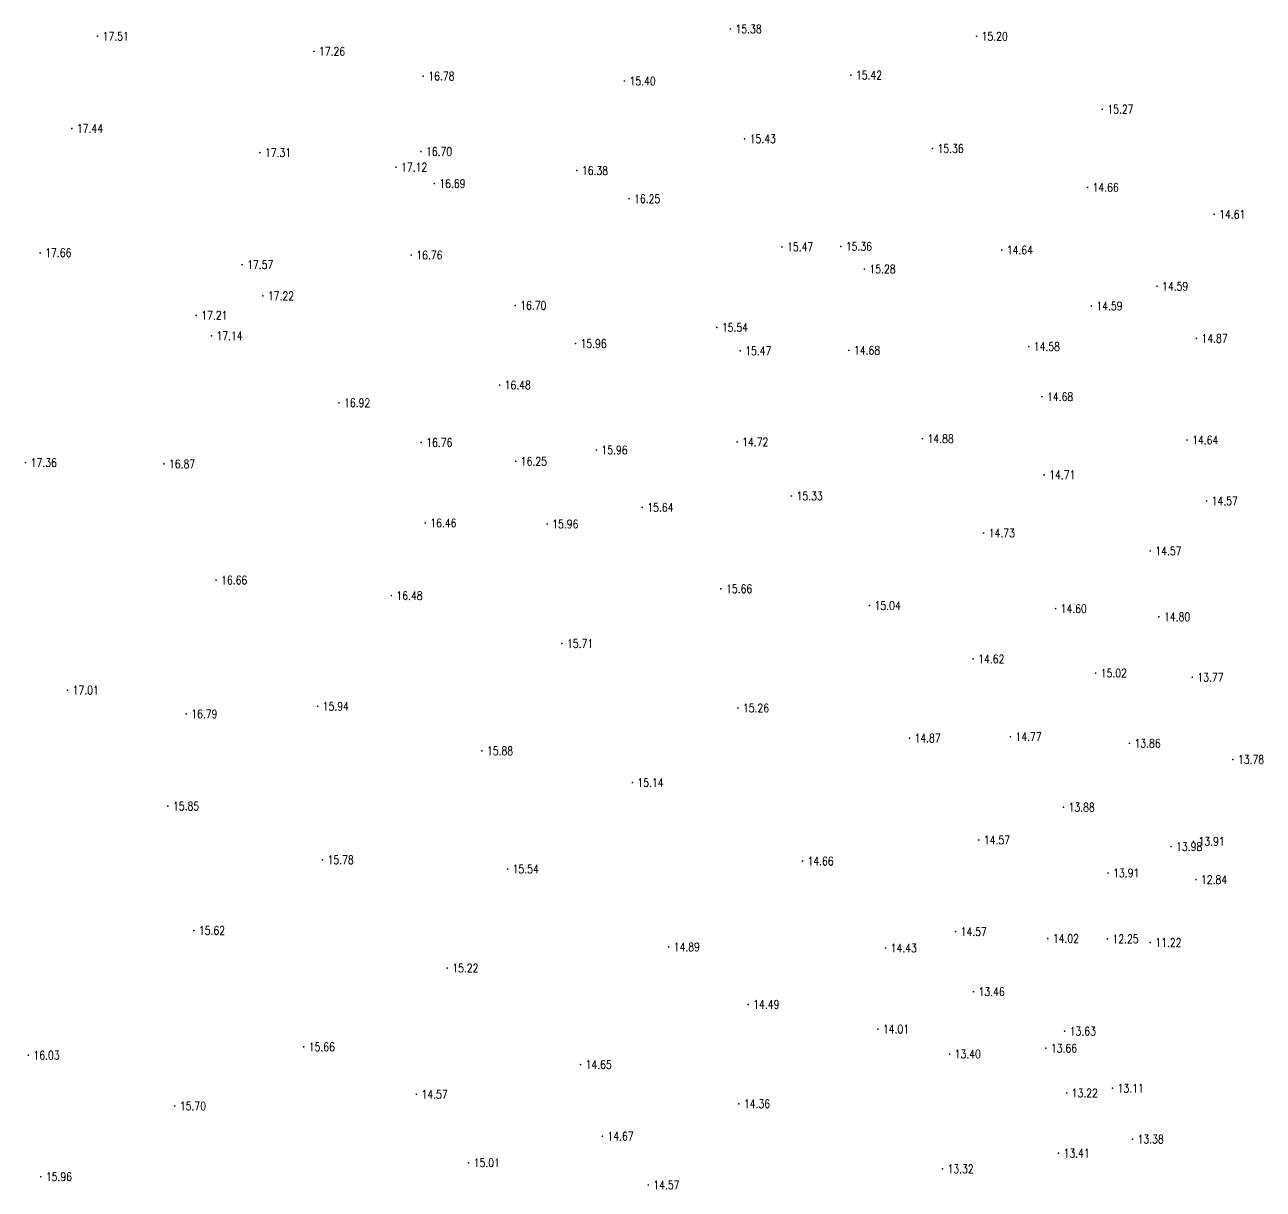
# Model space of a CAD drawing. Extents: x 476861 to 479475, y 2367369 to 2370541.
# Drawn here: x 478898.9 to 479045, y 2369927.4 to 2370064.7 of the extents above; entities that cross this region are included whole.
import ezdxf
from ezdxf.enums import TextEntityAlignment as Align

# ---------------------------------------------------------------- set-up
doc = ezdxf.new("R2010")
doc.units = 0
doc.header["$LTSCALE"] = 0.5
doc.layers.get('0').update_dxf_attribs({"linetype": 'CONTINUOUS'})
doc.layers.add('GCD', color=1, linetype='CONTINUOUS')
doc.styles.add('HZ', font='rs.shx', dxfattribs={"width": 0.8, "bigfont": 'hztxt.shx'})

# ---------------------------------------------------------------- blocks, each defined once
blk = doc.blocks.new('GC200')
at = {"linetype": 'Continuous', "const_width": 0.2, "flags": 128}
blk.add_lwpolyline([(-0.1, 0, 1), (0.1, 0, 1)], format="xyb", close=True, dxfattribs=at)

msp = doc.modelspace()

# ---------------------------------------------------------------- block references
at = {"layer": 'GCD', "linetype": 'Continuous'}
ref = msp.add_blockref('GC200', (478982.124, 2370064.245, 15.38), dxfattribs=dict(at, xscale=0.5, yscale=0.5, zscale=0.5))
ref.add_attrib('height', '15.38', dxfattribs={"linetype": 'Continuous', "height": 1, "style": 'HZ', "width": 0.8}).set_placement((478982.724, 2370064.245, 15.38), align=Align.MIDDLE_LEFT)
ref = msp.add_blockref('GC200', (478907.465, 2370063.388, 17.506), dxfattribs=dict(at, xscale=0.5, yscale=0.5, zscale=0.5))
ref.add_attrib('height', '17.51', dxfattribs={"linetype": 'Continuous', "height": 1, "style": 'HZ', "width": 0.8}).set_placement((478908.065, 2370063.388, 17.506), align=Align.MIDDLE_LEFT)
ref = msp.add_blockref('GC200', (479011.154, 2370063.385, 15.2), dxfattribs=dict(at, xscale=0.5, yscale=0.5, zscale=0.5))
ref.add_attrib('height', '15.20', dxfattribs={"linetype": 'Continuous', "height": 1, "style": 'HZ', "width": 0.8}).set_placement((479011.754, 2370063.385, 15.2), align=Align.MIDDLE_LEFT)
ref = msp.add_blockref('GC200', (478932.983, 2370061.61, 17.261), dxfattribs=dict(at, xscale=0.5, yscale=0.5, zscale=0.5))
ref.add_attrib('height', '17.26', dxfattribs={"linetype": 'Continuous', "height": 1, "style": 'HZ', "width": 0.8}).set_placement((478933.583, 2370061.61, 17.261), align=Align.MIDDLE_LEFT)
ref = msp.add_blockref('GC200', (478945.885, 2370058.685, 16.781), dxfattribs=dict(at, xscale=0.5, yscale=0.5, zscale=0.5))
ref.add_attrib('height', '16.78', dxfattribs={"linetype": 'Continuous', "height": 1, "style": 'HZ', "width": 0.8}).set_placement((478946.485, 2370058.685, 16.781), align=Align.MIDDLE_LEFT)
ref = msp.add_blockref('GC200', (478996.327, 2370058.807, 15.42), dxfattribs=dict(at, xscale=0.5, yscale=0.5, zscale=0.5))
ref.add_attrib('height', '15.42', dxfattribs={"linetype": 'Continuous', "height": 1, "style": 'HZ', "width": 0.8}).set_placement((478996.927, 2370058.807, 15.42), align=Align.MIDDLE_LEFT)
ref = msp.add_blockref('GC200', (478969.622, 2370058.112, 15.4), dxfattribs=dict(at, xscale=0.5, yscale=0.5, zscale=0.5))
ref.add_attrib('height', '15.40', dxfattribs={"linetype": 'Continuous', "height": 1, "style": 'HZ', "width": 0.8}).set_placement((478970.222, 2370058.112, 15.4), align=Align.MIDDLE_LEFT)
ref = msp.add_blockref('GC200', (479025.993, 2370054.787, 15.27), dxfattribs=dict(at, xscale=0.5, yscale=0.5, zscale=0.5))
ref.add_attrib('height', '15.27', dxfattribs={"linetype": 'Continuous', "height": 1, "style": 'HZ', "width": 0.8}).set_placement((479026.593, 2370054.787, 15.27), align=Align.MIDDLE_LEFT)
ref = msp.add_blockref('GC200', (478904.424, 2370052.516, 17.439), dxfattribs=dict(at, xscale=0.5, yscale=0.5, zscale=0.5))
ref.add_attrib('height', '17.44', dxfattribs={"linetype": 'Continuous', "height": 1, "style": 'HZ', "width": 0.8}).set_placement((478905.024, 2370052.516, 17.439), align=Align.MIDDLE_LEFT)
ref = msp.add_blockref('GC200', (478983.796, 2370051.296, 15.43), dxfattribs=dict(at, xscale=0.5, yscale=0.5, zscale=0.5))
ref.add_attrib('height', '15.43', dxfattribs={"linetype": 'Continuous', "height": 1, "style": 'HZ', "width": 0.8}).set_placement((478984.396, 2370051.296, 15.43), align=Align.MIDDLE_LEFT)
ref = msp.add_blockref('GC200', (478926.611, 2370049.669, 17.309), dxfattribs=dict(at, xscale=0.5, yscale=0.5, zscale=0.5))
ref.add_attrib('height', '17.31', dxfattribs={"linetype": 'Continuous', "height": 1, "style": 'HZ', "width": 0.8}).set_placement((478927.211, 2370049.669, 17.309), align=Align.MIDDLE_LEFT)
ref = msp.add_blockref('GC200', (478945.612, 2370049.793, 16.7), dxfattribs=dict(at, xscale=0.5, yscale=0.5, zscale=0.5))
ref.add_attrib('height', '16.70', dxfattribs={"linetype": 'Continuous', "height": 1, "style": 'HZ', "width": 0.8}).set_placement((478946.212, 2370049.793, 16.7), align=Align.MIDDLE_LEFT)
ref = msp.add_blockref('GC200', (479005.955, 2370050.15, 15.36), dxfattribs=dict(at, xscale=0.5, yscale=0.5, zscale=0.5))
ref.add_attrib('height', '15.36', dxfattribs={"linetype": 'Continuous', "height": 1, "style": 'HZ', "width": 0.8}).set_placement((479006.555, 2370050.15, 15.36), align=Align.MIDDLE_LEFT)
ref = msp.add_blockref('GC200', (478942.667, 2370047.949, 17.123), dxfattribs=dict(at, xscale=0.5, yscale=0.5, zscale=0.5))
ref.add_attrib('height', '17.12', dxfattribs={"linetype": 'Continuous', "height": 1, "style": 'HZ', "width": 0.8}).set_placement((478943.267, 2370047.949, 17.123), align=Align.MIDDLE_LEFT)
ref = msp.add_blockref('GC200', (478964, 2370047.551, 16.376), dxfattribs=dict(at, xscale=0.5, yscale=0.5, zscale=0.5))
ref.add_attrib('height', '16.38', dxfattribs={"linetype": 'Continuous', "height": 1, "style": 'HZ', "width": 0.8}).set_placement((478964.6, 2370047.551, 16.376), align=Align.MIDDLE_LEFT)
ref = msp.add_blockref('GC200', (478947.18, 2370046.013, 16.687), dxfattribs=dict(at, xscale=0.5, yscale=0.5, zscale=0.5))
ref.add_attrib('height', '16.69', dxfattribs={"linetype": 'Continuous', "height": 1, "style": 'HZ', "width": 0.8}).set_placement((478947.78, 2370046.013, 16.687), align=Align.MIDDLE_LEFT)
ref = msp.add_blockref('GC200', (479024.25, 2370045.569, 14.66), dxfattribs=dict(at, xscale=0.5, yscale=0.5, zscale=0.5))
ref.add_attrib('height', '14.66', dxfattribs={"linetype": 'Continuous', "height": 1, "style": 'HZ', "width": 0.8}).set_placement((479024.85, 2370045.569, 14.66), align=Align.MIDDLE_LEFT)
ref = msp.add_blockref('GC200', (478970.158, 2370044.223, 16.251), dxfattribs=dict(at, xscale=0.5, yscale=0.5, zscale=0.5))
ref.add_attrib('height', '16.25', dxfattribs={"linetype": 'Continuous', "height": 1, "style": 'HZ', "width": 0.8}).set_placement((478970.758, 2370044.223, 16.251), align=Align.MIDDLE_LEFT)
ref = msp.add_blockref('GC200', (479039.182, 2370042.39, 14.61), dxfattribs=dict(at, xscale=0.5, yscale=0.5, zscale=0.5))
ref.add_attrib('height', '14.61', dxfattribs={"linetype": 'Continuous', "height": 1, "style": 'HZ', "width": 0.8}).set_placement((479039.782, 2370042.39, 14.61), align=Align.MIDDLE_LEFT)
ref = msp.add_blockref('GC200', (478900.686, 2370037.858, 17.66), dxfattribs=dict(at, xscale=0.5, yscale=0.5, zscale=0.5))
ref.add_attrib('height', '17.66', dxfattribs={"linetype": 'Continuous', "height": 1, "style": 'HZ', "width": 0.8}).set_placement((478901.286, 2370037.858, 17.66), align=Align.MIDDLE_LEFT)
ref = msp.add_blockref('GC200', (478988.201, 2370038.553, 15.472), dxfattribs=dict(at, xscale=0.5, yscale=0.5, zscale=0.5))
ref.add_attrib('height', '15.47', dxfattribs={"linetype": 'Continuous', "height": 1, "style": 'HZ', "width": 0.8}).set_placement((478988.801, 2370038.553, 15.472), align=Align.MIDDLE_LEFT)
ref = msp.add_blockref('GC200', (478995.141, 2370038.606, 15.361), dxfattribs=dict(at, xscale=0.5, yscale=0.5, zscale=0.5))
ref.add_attrib('height', '15.36', dxfattribs={"linetype": 'Continuous', "height": 1, "style": 'HZ', "width": 0.8}).set_placement((478995.741, 2370038.606, 15.361), align=Align.MIDDLE_LEFT)
ref = msp.add_blockref('GC200', (479014.129, 2370038.182, 14.64), dxfattribs=dict(at, xscale=0.5, yscale=0.5, zscale=0.5))
ref.add_attrib('height', '14.64', dxfattribs={"linetype": 'Continuous', "height": 1, "style": 'HZ', "width": 0.8}).set_placement((479014.729, 2370038.182, 14.64), align=Align.MIDDLE_LEFT)
ref = msp.add_blockref('GC200', (478924.512, 2370036.45, 17.571), dxfattribs=dict(at, xscale=0.5, yscale=0.5, zscale=0.5))
ref.add_attrib('height', '17.57', dxfattribs={"linetype": 'Continuous', "height": 1, "style": 'HZ', "width": 0.8}).set_placement((478925.112, 2370036.45, 17.571), align=Align.MIDDLE_LEFT)
ref = msp.add_blockref('GC200', (478944.469, 2370037.589, 16.76), dxfattribs=dict(at, xscale=0.5, yscale=0.5, zscale=0.5))
ref.add_attrib('height', '16.76', dxfattribs={"linetype": 'Continuous', "height": 1, "style": 'HZ', "width": 0.8}).set_placement((478945.069, 2370037.589, 16.76), align=Align.MIDDLE_LEFT)
ref = msp.add_blockref('GC200', (478997.925, 2370035.935, 15.282), dxfattribs=dict(at, xscale=0.5, yscale=0.5, zscale=0.5))
ref.add_attrib('height', '15.28', dxfattribs={"linetype": 'Continuous', "height": 1, "style": 'HZ', "width": 0.8}).set_placement((478998.525, 2370035.935, 15.282), align=Align.MIDDLE_LEFT)
ref = msp.add_blockref('GC200', (479032.446, 2370033.904, 14.59), dxfattribs=dict(at, xscale=0.5, yscale=0.5, zscale=0.5))
ref.add_attrib('height', '14.59', dxfattribs={"linetype": 'Continuous', "height": 1, "style": 'HZ', "width": 0.8}).set_placement((479033.046, 2370033.904, 14.59), align=Align.MIDDLE_LEFT)
ref = msp.add_blockref('GC200', (478926.956, 2370032.771, 17.22), dxfattribs=dict(at, xscale=0.5, yscale=0.5, zscale=0.5))
ref.add_attrib('height', '17.22', dxfattribs={"linetype": 'Continuous', "height": 1, "style": 'HZ', "width": 0.8}).set_placement((478927.556, 2370032.771, 17.22), align=Align.MIDDLE_LEFT)
ref = msp.add_blockref('GC200', (478956.725, 2370031.644, 16.697), dxfattribs=dict(at, xscale=0.5, yscale=0.5, zscale=0.5))
ref.add_attrib('height', '16.70', dxfattribs={"linetype": 'Continuous', "height": 1, "style": 'HZ', "width": 0.8}).set_placement((478957.325, 2370031.644, 16.697), align=Align.MIDDLE_LEFT)
ref = msp.add_blockref('GC200', (479024.698, 2370031.589, 14.594), dxfattribs=dict(at, xscale=0.5, yscale=0.5, zscale=0.5))
ref.add_attrib('height', '14.59', dxfattribs={"linetype": 'Continuous', "height": 1, "style": 'HZ', "width": 0.8}).set_placement((479025.298, 2370031.589, 14.594), align=Align.MIDDLE_LEFT)
ref = msp.add_blockref('GC200', (478919.099, 2370030.474, 17.212), dxfattribs=dict(at, xscale=0.5, yscale=0.5, zscale=0.5))
ref.add_attrib('height', '17.21', dxfattribs={"linetype": 'Continuous', "height": 1, "style": 'HZ', "width": 0.8}).set_placement((478919.699, 2370030.474, 17.212), align=Align.MIDDLE_LEFT)
ref = msp.add_blockref('GC200', (478920.899, 2370028.061, 17.143), dxfattribs=dict(at, xscale=0.5, yscale=0.5, zscale=0.5))
ref.add_attrib('height', '17.14', dxfattribs={"linetype": 'Continuous', "height": 1, "style": 'HZ', "width": 0.8}).set_placement((478921.499, 2370028.061, 17.143), align=Align.MIDDLE_LEFT)
ref = msp.add_blockref('GC200', (478980.511, 2370029.054, 15.539), dxfattribs=dict(at, xscale=0.5, yscale=0.5, zscale=0.5))
ref.add_attrib('height', '15.54', dxfattribs={"linetype": 'Continuous', "height": 1, "style": 'HZ', "width": 0.8}).set_placement((478981.111, 2370029.054, 15.539), align=Align.MIDDLE_LEFT)
ref = msp.add_blockref('GC200', (479037.092, 2370027.752, 14.87), dxfattribs=dict(at, xscale=0.5, yscale=0.5, zscale=0.5))
ref.add_attrib('height', '14.87', dxfattribs={"linetype": 'Continuous', "height": 1, "style": 'HZ', "width": 0.8}).set_placement((479037.692, 2370027.752, 14.87), align=Align.MIDDLE_LEFT)
ref = msp.add_blockref('GC200', (478963.838, 2370027.151, 15.961), dxfattribs=dict(at, xscale=0.5, yscale=0.5, zscale=0.5))
ref.add_attrib('height', '15.96', dxfattribs={"linetype": 'Continuous', "height": 1, "style": 'HZ', "width": 0.8}).set_placement((478964.438, 2370027.151, 15.961), align=Align.MIDDLE_LEFT)
ref = msp.add_blockref('GC200', (478983.269, 2370026.29, 15.467), dxfattribs=dict(at, xscale=0.5, yscale=0.5, zscale=0.5))
ref.add_attrib('height', '15.47', dxfattribs={"linetype": 'Continuous', "height": 1, "style": 'HZ', "width": 0.8}).set_placement((478983.869, 2370026.29, 15.467), align=Align.MIDDLE_LEFT)
ref = msp.add_blockref('GC200', (478996.102, 2370026.351, 14.68), dxfattribs=dict(at, xscale=0.5, yscale=0.5, zscale=0.5))
ref.add_attrib('height', '14.68', dxfattribs={"linetype": 'Continuous', "height": 1, "style": 'HZ', "width": 0.8}).set_placement((478996.702, 2370026.351, 14.68), align=Align.MIDDLE_LEFT)
ref = msp.add_blockref('GC200', (479017.31, 2370026.798, 14.583), dxfattribs=dict(at, xscale=0.5, yscale=0.5, zscale=0.5))
ref.add_attrib('height', '14.58', dxfattribs={"linetype": 'Continuous', "height": 1, "style": 'HZ', "width": 0.8}).set_placement((479017.91, 2370026.798, 14.583), align=Align.MIDDLE_LEFT)
ref = msp.add_blockref('GC200', (478954.886, 2370022.259, 16.483), dxfattribs=dict(at, xscale=0.5, yscale=0.5, zscale=0.5))
ref.add_attrib('height', '16.48', dxfattribs={"linetype": 'Continuous', "height": 1, "style": 'HZ', "width": 0.8}).set_placement((478955.486, 2370022.259, 16.483), align=Align.MIDDLE_LEFT)
ref = msp.add_blockref('GC200', (479018.873, 2370020.878, 14.677), dxfattribs=dict(at, xscale=0.5, yscale=0.5, zscale=0.5))
ref.add_attrib('height', '14.68', dxfattribs={"linetype": 'Continuous', "height": 1, "style": 'HZ', "width": 0.8}).set_placement((479019.473, 2370020.878, 14.677), align=Align.MIDDLE_LEFT)
ref = msp.add_blockref('GC200', (478935.943, 2370020.162, 16.923), dxfattribs=dict(at, xscale=0.5, yscale=0.5, zscale=0.5))
ref.add_attrib('height', '16.92', dxfattribs={"linetype": 'Continuous', "height": 1, "style": 'HZ', "width": 0.8}).set_placement((478936.543, 2370020.162, 16.923), align=Align.MIDDLE_LEFT)
ref = msp.add_blockref('GC200', (479004.778, 2370015.931, 14.882), dxfattribs=dict(at, xscale=0.5, yscale=0.5, zscale=0.5))
ref.add_attrib('height', '14.88', dxfattribs={"linetype": 'Continuous', "height": 1, "style": 'HZ', "width": 0.8}).set_placement((479005.378, 2370015.931, 14.882), align=Align.MIDDLE_LEFT)
ref = msp.add_blockref('GC200', (478945.634, 2370015.477, 16.763), dxfattribs=dict(at, xscale=0.5, yscale=0.5, zscale=0.5))
ref.add_attrib('height', '16.76', dxfattribs={"linetype": 'Continuous', "height": 1, "style": 'HZ', "width": 0.8}).set_placement((478946.234, 2370015.477, 16.763), align=Align.MIDDLE_LEFT)
ref = msp.add_blockref('GC200', (478966.306, 2370014.598, 15.958), dxfattribs=dict(at, xscale=0.5, yscale=0.5, zscale=0.5))
ref.add_attrib('height', '15.96', dxfattribs={"linetype": 'Continuous', "height": 1, "style": 'HZ', "width": 0.8}).set_placement((478966.906, 2370014.598, 15.958), align=Align.MIDDLE_LEFT)
ref = msp.add_blockref('GC200', (478982.912, 2370015.541, 14.72), dxfattribs=dict(at, xscale=0.5, yscale=0.5, zscale=0.5))
ref.add_attrib('height', '14.72', dxfattribs={"linetype": 'Continuous', "height": 1, "style": 'HZ', "width": 0.8}).set_placement((478983.512, 2370015.541, 14.72), align=Align.MIDDLE_LEFT)
ref = msp.add_blockref('GC200', (479035.993, 2370015.774, 14.64), dxfattribs=dict(at, xscale=0.5, yscale=0.5, zscale=0.5))
ref.add_attrib('height', '14.64', dxfattribs={"linetype": 'Continuous', "height": 1, "style": 'HZ', "width": 0.8}).set_placement((479036.593, 2370015.774, 14.64), align=Align.MIDDLE_LEFT)
ref = msp.add_blockref('GC200', (478898.975, 2370013.106, 17.361), dxfattribs=dict(at, xscale=0.5, yscale=0.5, zscale=0.5))
ref.add_attrib('height', '17.36', dxfattribs={"linetype": 'Continuous', "height": 1, "style": 'HZ', "width": 0.8}).set_placement((478899.575, 2370013.106, 17.361), align=Align.MIDDLE_LEFT)
ref = msp.add_blockref('GC200', (478956.793, 2370013.264, 16.251), dxfattribs=dict(at, xscale=0.5, yscale=0.5, zscale=0.5))
ref.add_attrib('height', '16.25', dxfattribs={"linetype": 'Continuous', "height": 1, "style": 'HZ', "width": 0.8}).set_placement((478957.393, 2370013.264, 16.251), align=Align.MIDDLE_LEFT)
ref = msp.add_blockref('GC200', (478915.288, 2370012.958, 16.87), dxfattribs=dict(at, xscale=0.5, yscale=0.5, zscale=0.5))
ref.add_attrib('height', '16.87', dxfattribs={"linetype": 'Continuous', "height": 1, "style": 'HZ', "width": 0.8}).set_placement((478915.888, 2370012.958, 16.87), align=Align.MIDDLE_LEFT)
ref = msp.add_blockref('GC200', (479019.13, 2370011.662, 14.705), dxfattribs=dict(at, xscale=0.5, yscale=0.5, zscale=0.5))
ref.add_attrib('height', '14.71', dxfattribs={"linetype": 'Continuous', "height": 1, "style": 'HZ', "width": 0.8}).set_placement((479019.73, 2370011.662, 14.705), align=Align.MIDDLE_LEFT)
ref = msp.add_blockref('GC200', (478989.324, 2370009.173, 15.33), dxfattribs=dict(at, xscale=0.5, yscale=0.5, zscale=0.5))
ref.add_attrib('height', '15.33', dxfattribs={"linetype": 'Continuous', "height": 1, "style": 'HZ', "width": 0.8}).set_placement((478989.924, 2370009.173, 15.33), align=Align.MIDDLE_LEFT)
ref = msp.add_blockref('GC200', (478971.718, 2370007.83, 15.636), dxfattribs=dict(at, xscale=0.5, yscale=0.5, zscale=0.5))
ref.add_attrib('height', '15.64', dxfattribs={"linetype": 'Continuous', "height": 1, "style": 'HZ', "width": 0.8}).set_placement((478972.318, 2370007.83, 15.636), align=Align.MIDDLE_LEFT)
ref = msp.add_blockref('GC200', (479038.293, 2370008.589, 14.574), dxfattribs=dict(at, xscale=0.5, yscale=0.5, zscale=0.5))
ref.add_attrib('height', '14.57', dxfattribs={"linetype": 'Continuous', "height": 1, "style": 'HZ', "width": 0.8}).set_placement((479038.893, 2370008.589, 14.574), align=Align.MIDDLE_LEFT)
ref = msp.add_blockref('GC200', (478946.115, 2370005.993, 16.462), dxfattribs=dict(at, xscale=0.5, yscale=0.5, zscale=0.5))
ref.add_attrib('height', '16.46', dxfattribs={"linetype": 'Continuous', "height": 1, "style": 'HZ', "width": 0.8}).set_placement((478946.715, 2370005.993, 16.462), align=Align.MIDDLE_LEFT)
ref = msp.add_blockref('GC200', (478960.502, 2370005.869, 15.958), dxfattribs=dict(at, xscale=0.5, yscale=0.5, zscale=0.5))
ref.add_attrib('height', '15.96', dxfattribs={"linetype": 'Continuous', "height": 1, "style": 'HZ', "width": 0.8}).set_placement((478961.102, 2370005.869, 15.958), align=Align.MIDDLE_LEFT)
ref = msp.add_blockref('GC200', (479011.994, 2370004.805, 14.73), dxfattribs=dict(at, xscale=0.5, yscale=0.5, zscale=0.5))
ref.add_attrib('height', '14.73', dxfattribs={"linetype": 'Continuous', "height": 1, "style": 'HZ', "width": 0.8}).set_placement((479012.594, 2370004.805, 14.73), align=Align.MIDDLE_LEFT)
ref = msp.add_blockref('GC200', (479031.65, 2370002.689, 14.573), dxfattribs=dict(at, xscale=0.5, yscale=0.5, zscale=0.5))
ref.add_attrib('height', '14.57', dxfattribs={"linetype": 'Continuous', "height": 1, "style": 'HZ', "width": 0.8}).set_placement((479032.25, 2370002.689, 14.573), align=Align.MIDDLE_LEFT)
ref = msp.add_blockref('GC200', (478921.439, 2369999.251, 16.66), dxfattribs=dict(at, xscale=0.5, yscale=0.5, zscale=0.5))
ref.add_attrib('height', '16.66', dxfattribs={"linetype": 'Continuous', "height": 1, "style": 'HZ', "width": 0.8}).set_placement((478922.039, 2369999.251, 16.66), align=Align.MIDDLE_LEFT)
ref = msp.add_blockref('GC200', (478942.12, 2369997.422, 16.483), dxfattribs=dict(at, xscale=0.5, yscale=0.5, zscale=0.5))
ref.add_attrib('height', '16.48', dxfattribs={"linetype": 'Continuous', "height": 1, "style": 'HZ', "width": 0.8}).set_placement((478942.72, 2369997.422, 16.483), align=Align.MIDDLE_LEFT)
ref = msp.add_blockref('GC200', (478981.004, 2369998.226, 15.66), dxfattribs=dict(at, xscale=0.5, yscale=0.5, zscale=0.5))
ref.add_attrib('height', '15.66', dxfattribs={"linetype": 'Continuous', "height": 1, "style": 'HZ', "width": 0.8}).set_placement((478981.604, 2369998.226, 15.66), align=Align.MIDDLE_LEFT)
ref = msp.add_blockref('GC200', (478998.527, 2369996.25, 15.04), dxfattribs=dict(at, xscale=0.5, yscale=0.5, zscale=0.5))
ref.add_attrib('height', '15.04', dxfattribs={"linetype": 'Continuous', "height": 1, "style": 'HZ', "width": 0.8}).set_placement((478999.127, 2369996.25, 15.04), align=Align.MIDDLE_LEFT)
ref = msp.add_blockref('GC200', (479020.481, 2369995.889, 14.601), dxfattribs=dict(at, xscale=0.5, yscale=0.5, zscale=0.5))
ref.add_attrib('height', '14.60', dxfattribs={"linetype": 'Continuous', "height": 1, "style": 'HZ', "width": 0.8}).set_placement((479021.081, 2369995.889, 14.601), align=Align.MIDDLE_LEFT)
ref = msp.add_blockref('GC200', (479032.675, 2369994.922, 14.799), dxfattribs=dict(at, xscale=0.5, yscale=0.5, zscale=0.5))
ref.add_attrib('height', '14.80', dxfattribs={"linetype": 'Continuous', "height": 1, "style": 'HZ', "width": 0.8}).set_placement((479033.275, 2369994.922, 14.799), align=Align.MIDDLE_LEFT)
ref = msp.add_blockref('GC200', (478962.245, 2369991.774, 15.71), dxfattribs=dict(at, xscale=0.5, yscale=0.5, zscale=0.5))
ref.add_attrib('height', '15.71', dxfattribs={"linetype": 'Continuous', "height": 1, "style": 'HZ', "width": 0.8}).set_placement((478962.845, 2369991.774, 15.71), align=Align.MIDDLE_LEFT)
ref = msp.add_blockref('GC200', (479010.755, 2369989.956, 14.622), dxfattribs=dict(at, xscale=0.5, yscale=0.5, zscale=0.5))
ref.add_attrib('height', '14.62', dxfattribs={"linetype": 'Continuous', "height": 1, "style": 'HZ', "width": 0.8}).set_placement((479011.355, 2369989.956, 14.622), align=Align.MIDDLE_LEFT)
ref = msp.add_blockref('GC200', (479025.211, 2369988.289, 15.017), dxfattribs=dict(at, xscale=0.5, yscale=0.5, zscale=0.5))
ref.add_attrib('height', '15.02', dxfattribs={"linetype": 'Continuous', "height": 1, "style": 'HZ', "width": 0.8}).set_placement((479025.811, 2369988.289, 15.017), align=Align.MIDDLE_LEFT)
ref = msp.add_blockref('GC200', (479036.612, 2369987.798, 13.77), dxfattribs=dict(at, xscale=0.5, yscale=0.5, zscale=0.5))
ref.add_attrib('height', '13.77', dxfattribs={"linetype": 'Continuous', "height": 1, "style": 'HZ', "width": 0.8}).set_placement((479037.212, 2369987.798, 13.77), align=Align.MIDDLE_LEFT)
ref = msp.add_blockref('GC200', (478903.922, 2369986.279, 17.01), dxfattribs=dict(at, xscale=0.5, yscale=0.5, zscale=0.5))
ref.add_attrib('height', '17.01', dxfattribs={"linetype": 'Continuous', "height": 1, "style": 'HZ', "width": 0.8}).set_placement((478904.522, 2369986.279, 17.01), align=Align.MIDDLE_LEFT)
ref = msp.add_blockref('GC200', (478933.429, 2369984.37, 15.94), dxfattribs=dict(at, xscale=0.5, yscale=0.5, zscale=0.5))
ref.add_attrib('height', '15.94', dxfattribs={"linetype": 'Continuous', "height": 1, "style": 'HZ', "width": 0.8}).set_placement((478934.029, 2369984.37, 15.94), align=Align.MIDDLE_LEFT)
ref = msp.add_blockref('GC200', (478982.998, 2369984.171, 15.26), dxfattribs=dict(at, xscale=0.5, yscale=0.5, zscale=0.5))
ref.add_attrib('height', '15.26', dxfattribs={"linetype": 'Continuous', "height": 1, "style": 'HZ', "width": 0.8}).set_placement((478983.598, 2369984.171, 15.26), align=Align.MIDDLE_LEFT)
ref = msp.add_blockref('GC200', (478917.916, 2369983.475, 16.793), dxfattribs=dict(at, xscale=0.5, yscale=0.5, zscale=0.5))
ref.add_attrib('height', '16.79', dxfattribs={"linetype": 'Continuous', "height": 1, "style": 'HZ', "width": 0.8}).set_placement((478918.516, 2369983.475, 16.793), align=Align.MIDDLE_LEFT)
ref = msp.add_blockref('GC200', (479003.236, 2369980.617, 14.87), dxfattribs=dict(at, xscale=0.5, yscale=0.5, zscale=0.5))
ref.add_attrib('height', '14.87', dxfattribs={"linetype": 'Continuous', "height": 1, "style": 'HZ', "width": 0.8}).set_placement((479003.836, 2369980.617, 14.87), align=Align.MIDDLE_LEFT)
ref = msp.add_blockref('GC200', (479015.149, 2369980.781, 14.771), dxfattribs=dict(at, xscale=0.5, yscale=0.5, zscale=0.5))
ref.add_attrib('height', '14.77', dxfattribs={"linetype": 'Continuous', "height": 1, "style": 'HZ', "width": 0.8}).set_placement((479015.749, 2369980.781, 14.771), align=Align.MIDDLE_LEFT)
ref = msp.add_blockref('GC200', (479029.194, 2369980.008, 13.858), dxfattribs=dict(at, xscale=0.5, yscale=0.5, zscale=0.5))
ref.add_attrib('height', '13.86', dxfattribs={"linetype": 'Continuous', "height": 1, "style": 'HZ', "width": 0.8}).set_placement((479029.794, 2369980.008, 13.858), align=Align.MIDDLE_LEFT)
ref = msp.add_blockref('GC200', (478952.798, 2369979.12, 15.88), dxfattribs=dict(at, xscale=0.5, yscale=0.5, zscale=0.5))
ref.add_attrib('height', '15.88', dxfattribs={"linetype": 'Continuous', "height": 1, "style": 'HZ', "width": 0.8}).set_placement((478953.398, 2369979.12, 15.88), align=Align.MIDDLE_LEFT)
ref = msp.add_blockref('GC200', (479041.396, 2369978.098, 13.78), dxfattribs=dict(at, xscale=0.5, yscale=0.5, zscale=0.5))
ref.add_attrib('height', '13.78', dxfattribs={"linetype": 'Continuous', "height": 1, "style": 'HZ', "width": 0.8}).set_placement((479041.996, 2369978.098, 13.78), align=Align.MIDDLE_LEFT)
ref = msp.add_blockref('GC200', (478970.553, 2369975.371, 15.14), dxfattribs=dict(at, xscale=0.5, yscale=0.5, zscale=0.5))
ref.add_attrib('height', '15.14', dxfattribs={"linetype": 'Continuous', "height": 1, "style": 'HZ', "width": 0.8}).set_placement((478971.153, 2369975.371, 15.14), align=Align.MIDDLE_LEFT)
ref = msp.add_blockref('GC200', (478915.761, 2369972.602, 15.85), dxfattribs=dict(at, xscale=0.5, yscale=0.5, zscale=0.5))
ref.add_attrib('height', '15.85', dxfattribs={"linetype": 'Continuous', "height": 1, "style": 'HZ', "width": 0.8}).set_placement((478916.361, 2369972.602, 15.85), align=Align.MIDDLE_LEFT)
ref = msp.add_blockref('GC200', (479021.416, 2369972.47, 13.88), dxfattribs=dict(at, xscale=0.5, yscale=0.5, zscale=0.5))
ref.add_attrib('height', '13.88', dxfattribs={"linetype": 'Continuous', "height": 1, "style": 'HZ', "width": 0.8}).set_placement((479022.016, 2369972.47, 13.88), align=Align.MIDDLE_LEFT)
ref = msp.add_blockref('GC200', (479011.424, 2369968.606, 14.567), dxfattribs=dict(at, xscale=0.5, yscale=0.5, zscale=0.5))
ref.add_attrib('height', '14.57', dxfattribs={"linetype": 'Continuous', "height": 1, "style": 'HZ', "width": 0.8}).set_placement((479012.024, 2369968.606, 14.567), align=Align.MIDDLE_LEFT)
ref = msp.add_blockref('GC200', (479034.104, 2369967.824, 13.984), dxfattribs=dict(at, xscale=0.5, yscale=0.5, zscale=0.5))
ref.add_attrib('height', '13.98', dxfattribs={"linetype": 'Continuous', "height": 1, "style": 'HZ', "width": 0.8}).set_placement((479034.704, 2369967.824, 13.984), align=Align.MIDDLE_LEFT)
ref = msp.add_blockref('GC200', (479036.75, 2369968.445, 13.907), dxfattribs=dict(at, xscale=0.5, yscale=0.5, zscale=0.5))
ref.add_attrib('height', '13.91', dxfattribs={"linetype": 'Continuous', "height": 1, "style": 'HZ', "width": 0.8}).set_placement((479037.35, 2369968.445, 13.907), align=Align.MIDDLE_LEFT)
ref = msp.add_blockref('GC200', (478933.997, 2369966.267, 15.78), dxfattribs=dict(at, xscale=0.5, yscale=0.5, zscale=0.5))
ref.add_attrib('height', '15.78', dxfattribs={"linetype": 'Continuous', "height": 1, "style": 'HZ', "width": 0.8}).set_placement((478934.597, 2369966.267, 15.78), align=Align.MIDDLE_LEFT)
ref = msp.add_blockref('GC200', (478955.828, 2369965.186, 15.54), dxfattribs=dict(at, xscale=0.5, yscale=0.5, zscale=0.5))
ref.add_attrib('height', '15.54', dxfattribs={"linetype": 'Continuous', "height": 1, "style": 'HZ', "width": 0.8}).set_placement((478956.428, 2369965.186, 15.54), align=Align.MIDDLE_LEFT)
ref = msp.add_blockref('GC200', (478990.613, 2369966.113, 14.66), dxfattribs=dict(at, xscale=0.5, yscale=0.5, zscale=0.5))
ref.add_attrib('height', '14.66', dxfattribs={"linetype": 'Continuous', "height": 1, "style": 'HZ', "width": 0.8}).set_placement((478991.213, 2369966.113, 14.66), align=Align.MIDDLE_LEFT)
ref = msp.add_blockref('GC200', (479026.676, 2369964.711, 13.907), dxfattribs=dict(at, xscale=0.5, yscale=0.5, zscale=0.5))
ref.add_attrib('height', '13.91', dxfattribs={"linetype": 'Continuous', "height": 1, "style": 'HZ', "width": 0.8}).set_placement((479027.276, 2369964.711, 13.907), align=Align.MIDDLE_LEFT)
ref = msp.add_blockref('GC200', (479037.034, 2369963.93, 12.839), dxfattribs=dict(at, xscale=0.5, yscale=0.5, zscale=0.5))
ref.add_attrib('height', '12.84', dxfattribs={"linetype": 'Continuous', "height": 1, "style": 'HZ', "width": 0.8}).set_placement((479037.634, 2369963.93, 12.839), align=Align.MIDDLE_LEFT)
ref = msp.add_blockref('GC200', (478918.816, 2369957.937, 15.62), dxfattribs=dict(at, xscale=0.5, yscale=0.5, zscale=0.5))
ref.add_attrib('height', '15.62', dxfattribs={"linetype": 'Continuous', "height": 1, "style": 'HZ', "width": 0.8}).set_placement((478919.416, 2369957.937, 15.62), align=Align.MIDDLE_LEFT)
ref = msp.add_blockref('GC200', (479008.69, 2369957.803, 14.565), dxfattribs=dict(at, xscale=0.5, yscale=0.5, zscale=0.5))
ref.add_attrib('height', '14.57', dxfattribs={"linetype": 'Continuous', "height": 1, "style": 'HZ', "width": 0.8}).set_placement((479009.29, 2369957.803, 14.565), align=Align.MIDDLE_LEFT)
ref = msp.add_blockref('GC200', (479019.555, 2369956.982, 14.024), dxfattribs=dict(at, xscale=0.5, yscale=0.5, zscale=0.5))
ref.add_attrib('height', '14.02', dxfattribs={"linetype": 'Continuous', "height": 1, "style": 'HZ', "width": 0.8}).set_placement((479020.155, 2369956.982, 14.024), align=Align.MIDDLE_LEFT)
ref = msp.add_blockref('GC200', (479026.593, 2369956.944, 12.25), dxfattribs=dict(at, xscale=0.5, yscale=0.5, zscale=0.5))
ref.add_attrib('height', '12.25', dxfattribs={"linetype": 'Continuous', "height": 1, "style": 'HZ', "width": 0.8}).set_placement((479027.193, 2369956.944, 12.25), align=Align.MIDDLE_LEFT)
ref = msp.add_blockref('GC200', (479031.65, 2369956.511, 11.222), dxfattribs=dict(at, xscale=0.5, yscale=0.5, zscale=0.5))
ref.add_attrib('height', '11.22', dxfattribs={"linetype": 'Continuous', "height": 1, "style": 'HZ', "width": 0.8}).set_placement((479032.25, 2369956.511, 11.222), align=Align.MIDDLE_LEFT)
ref = msp.add_blockref('GC200', (478974.837, 2369955.992, 14.89), dxfattribs=dict(at, xscale=0.5, yscale=0.5, zscale=0.5))
ref.add_attrib('height', '14.89', dxfattribs={"linetype": 'Continuous', "height": 1, "style": 'HZ', "width": 0.8}).set_placement((478975.437, 2369955.992, 14.89), align=Align.MIDDLE_LEFT)
ref = msp.add_blockref('GC200', (479000.429, 2369955.868, 14.425), dxfattribs=dict(at, xscale=0.5, yscale=0.5, zscale=0.5))
ref.add_attrib('height', '14.43', dxfattribs={"linetype": 'Continuous', "height": 1, "style": 'HZ', "width": 0.8}).set_placement((479001.029, 2369955.868, 14.425), align=Align.MIDDLE_LEFT)
ref = msp.add_blockref('GC200', (478948.711, 2369953.503, 15.22), dxfattribs=dict(at, xscale=0.5, yscale=0.5, zscale=0.5))
ref.add_attrib('height', '15.22', dxfattribs={"linetype": 'Continuous', "height": 1, "style": 'HZ', "width": 0.8}).set_placement((478949.311, 2369953.503, 15.22), align=Align.MIDDLE_LEFT)
ref = msp.add_blockref('GC200', (479010.797, 2369950.717, 13.458), dxfattribs=dict(at, xscale=0.5, yscale=0.5, zscale=0.5))
ref.add_attrib('height', '13.46', dxfattribs={"linetype": 'Continuous', "height": 1, "style": 'HZ', "width": 0.8}).set_placement((479011.397, 2369950.717, 13.458), align=Align.MIDDLE_LEFT)
ref = msp.add_blockref('GC200', (478984.216, 2369949.209, 14.489), dxfattribs=dict(at, xscale=0.5, yscale=0.5, zscale=0.5))
ref.add_attrib('height', '14.49', dxfattribs={"linetype": 'Continuous', "height": 1, "style": 'HZ', "width": 0.8}).set_placement((478984.816, 2369949.209, 14.489), align=Align.MIDDLE_LEFT)
ref = msp.add_blockref('GC200', (478999.514, 2369946.302, 14.009), dxfattribs=dict(at, xscale=0.5, yscale=0.5, zscale=0.5))
ref.add_attrib('height', '14.01', dxfattribs={"linetype": 'Continuous', "height": 1, "style": 'HZ', "width": 0.8}).set_placement((479000.114, 2369946.302, 14.009), align=Align.MIDDLE_LEFT)
ref = msp.add_blockref('GC200', (479021.551, 2369946.059, 13.628), dxfattribs=dict(at, xscale=0.5, yscale=0.5, zscale=0.5))
ref.add_attrib('height', '13.63', dxfattribs={"linetype": 'Continuous', "height": 1, "style": 'HZ', "width": 0.8}).set_placement((479022.151, 2369946.059, 13.628), align=Align.MIDDLE_LEFT)
ref = msp.add_blockref('GC200', (478899.3, 2369943.226, 16.03), dxfattribs=dict(at, xscale=0.5, yscale=0.5, zscale=0.5))
ref.add_attrib('height', '16.03', dxfattribs={"linetype": 'Continuous', "height": 1, "style": 'HZ', "width": 0.8}).set_placement((478899.9, 2369943.226, 16.03), align=Align.MIDDLE_LEFT)
ref = msp.add_blockref('GC200', (478931.776, 2369944.213, 15.66), dxfattribs=dict(at, xscale=0.5, yscale=0.5, zscale=0.5))
ref.add_attrib('height', '15.66', dxfattribs={"linetype": 'Continuous', "height": 1, "style": 'HZ', "width": 0.8}).set_placement((478932.376, 2369944.213, 15.66), align=Align.MIDDLE_LEFT)
ref = msp.add_blockref('GC200', (479007.979, 2369943.365, 13.4), dxfattribs=dict(at, xscale=0.5, yscale=0.5, zscale=0.5))
ref.add_attrib('height', '13.40', dxfattribs={"linetype": 'Continuous', "height": 1, "style": 'HZ', "width": 0.8}).set_placement((479008.579, 2369943.365, 13.4), align=Align.MIDDLE_LEFT)
ref = msp.add_blockref('GC200', (479019.336, 2369944.047, 13.66), dxfattribs=dict(at, xscale=0.5, yscale=0.5, zscale=0.5))
ref.add_attrib('height', '13.66', dxfattribs={"linetype": 'Continuous', "height": 1, "style": 'HZ', "width": 0.8}).set_placement((479019.936, 2369944.047, 13.66), align=Align.MIDDLE_LEFT)
ref = msp.add_blockref('GC200', (478964.442, 2369942.115, 14.65), dxfattribs=dict(at, xscale=0.5, yscale=0.5, zscale=0.5))
ref.add_attrib('height', '14.65', dxfattribs={"linetype": 'Continuous', "height": 1, "style": 'HZ', "width": 0.8}).set_placement((478965.042, 2369942.115, 14.65), align=Align.MIDDLE_LEFT)
ref = msp.add_blockref('GC200', (478945.085, 2369938.616, 14.574), dxfattribs=dict(at, xscale=0.5, yscale=0.5, zscale=0.5))
ref.add_attrib('height', '14.57', dxfattribs={"linetype": 'Continuous', "height": 1, "style": 'HZ', "width": 0.8}).set_placement((478945.685, 2369938.616, 14.574), align=Align.MIDDLE_LEFT)
ref = msp.add_blockref('GC200', (479021.79, 2369938.766, 13.223), dxfattribs=dict(at, xscale=0.5, yscale=0.5, zscale=0.5))
ref.add_attrib('height', '13.22', dxfattribs={"linetype": 'Continuous', "height": 1, "style": 'HZ', "width": 0.8}).set_placement((479022.39, 2369938.766, 13.223), align=Align.MIDDLE_LEFT)
ref = msp.add_blockref('GC200', (479027.2, 2369939.329, 13.107), dxfattribs=dict(at, xscale=0.5, yscale=0.5, zscale=0.5))
ref.add_attrib('height', '13.11', dxfattribs={"linetype": 'Continuous', "height": 1, "style": 'HZ', "width": 0.8}).set_placement((479027.8, 2369939.329, 13.107), align=Align.MIDDLE_LEFT)
ref = msp.add_blockref('GC200', (478916.568, 2369937.236, 15.7), dxfattribs=dict(at, xscale=0.5, yscale=0.5, zscale=0.5))
ref.add_attrib('height', '15.70', dxfattribs={"linetype": 'Continuous', "height": 1, "style": 'HZ', "width": 0.8}).set_placement((478917.168, 2369937.236, 15.7), align=Align.MIDDLE_LEFT)
ref = msp.add_blockref('GC200', (478983.113, 2369937.498, 14.36), dxfattribs=dict(at, xscale=0.5, yscale=0.5, zscale=0.5))
ref.add_attrib('height', '14.36', dxfattribs={"linetype": 'Continuous', "height": 1, "style": 'HZ', "width": 0.8}).set_placement((478983.713, 2369937.498, 14.36), align=Align.MIDDLE_LEFT)
ref = msp.add_blockref('GC200', (478967.014, 2369933.676, 14.671), dxfattribs=dict(at, xscale=0.5, yscale=0.5, zscale=0.5))
ref.add_attrib('height', '14.67', dxfattribs={"linetype": 'Continuous', "height": 1, "style": 'HZ', "width": 0.8}).set_placement((478967.614, 2369933.676, 14.671), align=Align.MIDDLE_LEFT)
ref = msp.add_blockref('GC200', (479029.555, 2369933.331, 13.379), dxfattribs=dict(at, xscale=0.5, yscale=0.5, zscale=0.5))
ref.add_attrib('height', '13.38', dxfattribs={"linetype": 'Continuous', "height": 1, "style": 'HZ', "width": 0.8}).set_placement((479030.155, 2369933.331, 13.379), align=Align.MIDDLE_LEFT)
ref = msp.add_blockref('GC200', (479020.821, 2369931.67, 13.409), dxfattribs=dict(at, xscale=0.5, yscale=0.5, zscale=0.5))
ref.add_attrib('height', '13.41', dxfattribs={"linetype": 'Continuous', "height": 1, "style": 'HZ', "width": 0.8}).set_placement((479021.421, 2369931.67, 13.409), align=Align.MIDDLE_LEFT)
ref = msp.add_blockref('GC200', (478951.237, 2369930.546, 15.01), dxfattribs=dict(at, xscale=0.5, yscale=0.5, zscale=0.5))
ref.add_attrib('height', '15.01', dxfattribs={"linetype": 'Continuous', "height": 1, "style": 'HZ', "width": 0.8}).set_placement((478951.837, 2369930.546, 15.01), align=Align.MIDDLE_LEFT)
ref = msp.add_blockref('GC200', (479007.133, 2369929.825, 13.32), dxfattribs=dict(at, xscale=0.5, yscale=0.5, zscale=0.5))
ref.add_attrib('height', '13.32', dxfattribs={"linetype": 'Continuous', "height": 1, "style": 'HZ', "width": 0.8}).set_placement((479007.733, 2369929.825, 13.32), align=Align.MIDDLE_LEFT)
ref = msp.add_blockref('GC200', (478900.762, 2369928.893, 15.96), dxfattribs=dict(at, xscale=0.5, yscale=0.5, zscale=0.5))
ref.add_attrib('height', '15.96', dxfattribs={"linetype": 'Continuous', "height": 1, "style": 'HZ', "width": 0.8}).set_placement((478901.362, 2369928.893, 15.96), align=Align.MIDDLE_LEFT)
ref = msp.add_blockref('GC200', (478972.427, 2369927.921, 14.57), dxfattribs=dict(at, xscale=0.5, yscale=0.5, zscale=0.5))
ref.add_attrib('height', '14.57', dxfattribs={"linetype": 'Continuous', "height": 1, "style": 'HZ', "width": 0.8}).set_placement((478973.027, 2369927.921, 14.57), align=Align.MIDDLE_LEFT)

doc.saveas('drawing.dxf')
